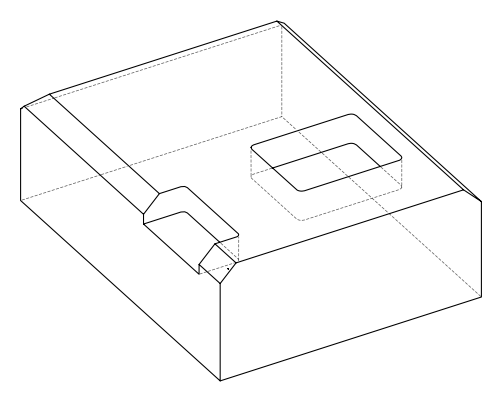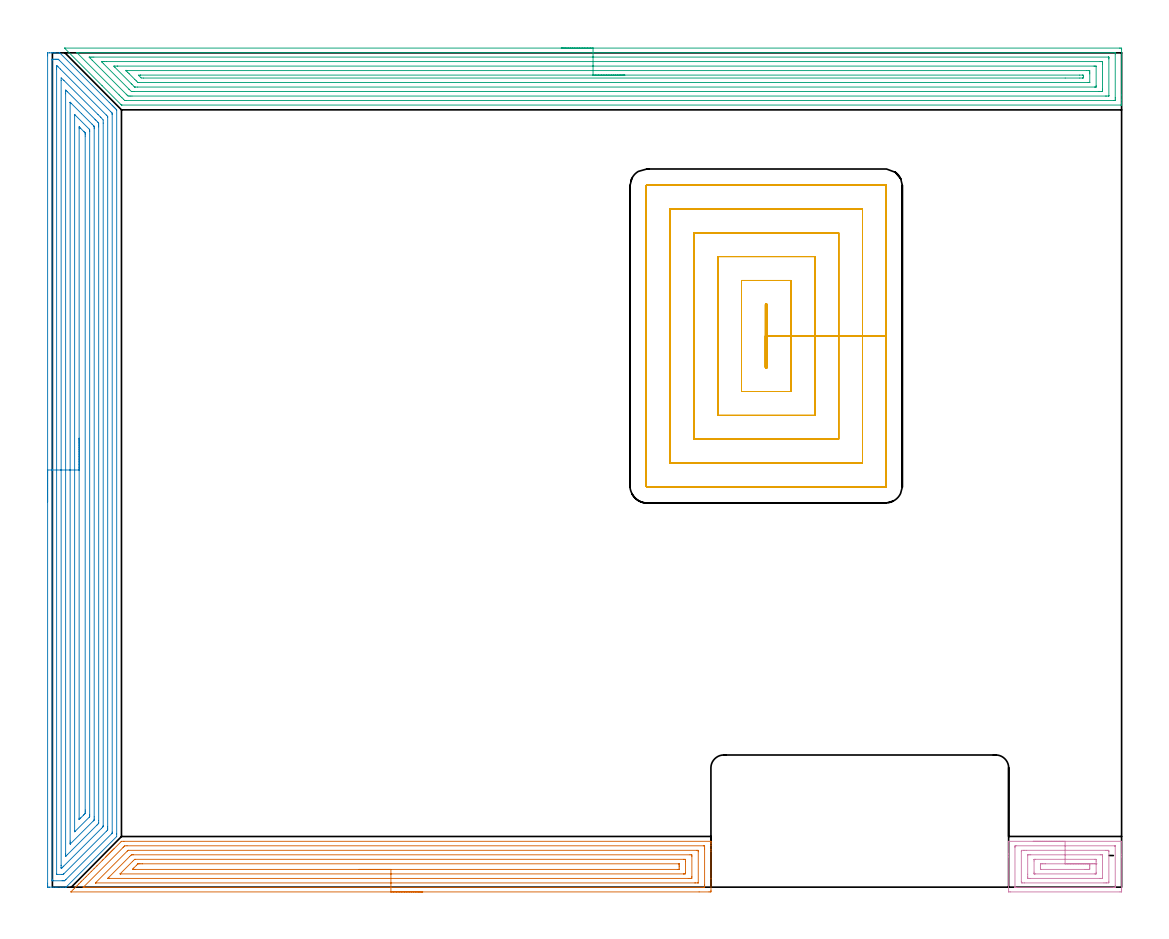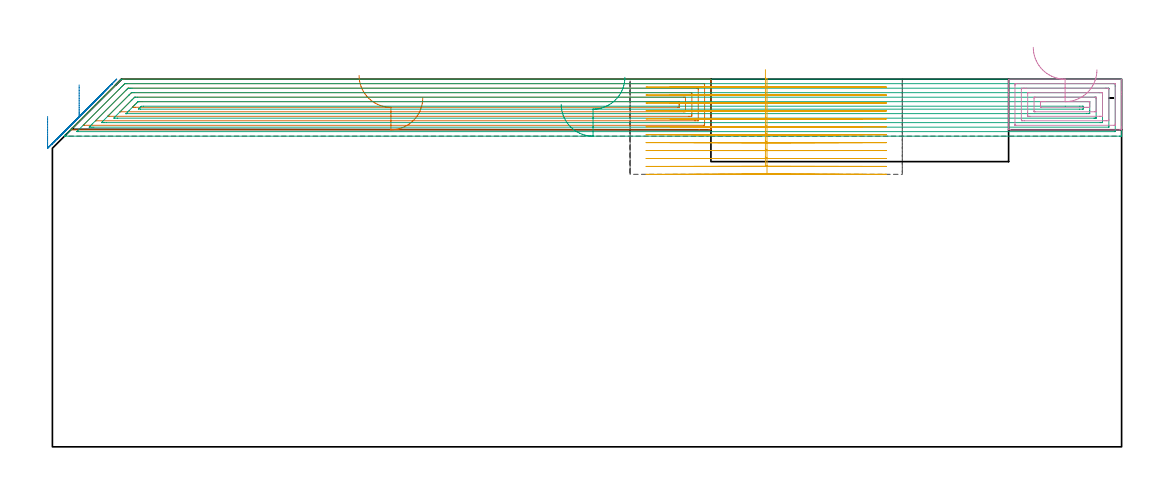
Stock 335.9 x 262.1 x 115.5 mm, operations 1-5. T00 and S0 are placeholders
(PLAN: 6 operations, 2 tool changes, 141.3 min)
(1 AREA_MILL | FG_CHAMFER_SURFACE | UGT0205_001 | 9.57 min | 26893 mm3)
(2 AREA_MILL_1 | FG_CHAMFER_SURFACE_1 | UGT0205_001 | 16.3 min | 59796 mm3)
(3 AREA_MILL_2 | FG_CHAMFER_SURFACE_2 | UGT0205_001 | 18.35 min | 51337 mm3)
(4 AREA_MILL_3 | FG_CHAMFER_SURFACE_3 | UGT0205_001 | 1.99 min | 5412 mm3)
(5 MILL_RECTANGULAR_POCKET | POCKET_RECTANGULAR_STRAIGHT | NXT0201_013 | Follow Part, ap 2.5, ae 75% | 29.45 min | 267518 mm3)
(6 MILL_SLOT | SLOT_PARTIAL_RECTANGULAR | NXT0201_008 | Follow Part, ap 1.5, ae 75% | 65.62 min | 98469 mm3)
(TOOL UGT0205_001 | Chamfer Mill 20 x 3 x 45 deg. | D20 FL50 Z2)
(TOOL NXT0201_013 | ENDMILL 10mm | D10 FL30 Z4)
(TOOL NXT0201_008 | ENDMILL 6mm [2P460-0600-NA 1630] | D6 FL26 Z6)
(OP 1 AREA_MILL)
G17 G21 G94 G90
T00 M6
G54
G17 G0 G90 X116.35 Y-1.5 S1061 M3
G43 Z125.5 H0
Z109.6
G94 G1 X116.312 Z108.728 F250.
X116.198 Z107.864
X116.009 Z107.012
X115.747 Z106.18
X115.413 Z105.374
X115.01 Z104.6
X114.542 Z103.864
X114.011 Z103.172
X113.421 Z102.529
X112.778 Z101.94
X112.086 Z101.408
X111.35 Z100.94
X110.576 Z100.537
X109.77 Z100.203
X108.938 Z99.941
X108.087 Z99.752
X107.222 Z99.638
X106.35 Z99.6
X5.958
X5.814 Y-1.498 Z99.601
X5.823 Y-1.486 Z99.613
X5.958 Y-1.342 Z99.756
X6.547 Y-0.751 Z100.345
X6.874 Y-0.426 Z100.674
X7.429 Y0.131 Z101.227
X7.8 Y0.5 Z101.6
X8.311 Y1.013 Z102.109
X8.9 Y1.6 Z102.7
X9.082 Y1.783 Z102.88
X9.193 Y1.894 Z102.991
X9.775 Y2.475 Z103.575
X10.369 Y3.07 Z104.168
X10.664 Y3.364 Z104.464
X11.313 Y4.013 Z105.112
X12.205 Y4.905 Z106.004
X13.097 Y5.798 Z106.897
X13.99 Y6.69 Z107.789
X15.66 Y8.36 Z109.459
X15.774 Y8.476 Z109.572
X15.954 Y8.654 Z109.752
X16.667 Y9.368 Z110.466
X16.834 Y9.536 Z110.631
X16.999 Y9.7 Z110.798
X17.113 Y9.814 Z110.912
X17.275 Y9.977 Z111.072
X17.435 Y10.136 Z111.234
X17.559 Y10.26 Z111.358
X17.715 Y10.418 Z111.513
X17.871 Y10.572 Z111.669
X18.005 Y10.706 Z111.804
X18.156 Y10.859 Z111.954
X18.306 Y11.007 Z112.105
X18.452 Y11.153 Z112.25
X18.597 Y11.3 Z112.395
X18.742 Y11.443 Z112.541
X18.898 Y11.599 Z112.697
X19.038 Y11.74 Z112.836
X19.178 Y11.879 Z112.976
X19.344 Y12.045 Z113.143
X19.479 Y12.181 Z113.277
X21.575 Y14.276 Z115.373
X21.692 Y14.387 Z115.484
X21.704 Y14.395 Z115.491
X22.467 Y14.4 Z115.5
X206.742
X206.892 Y14.397 Z115.488
X206.894 Y14.395 Z115.486
X206.9 Y14.077 Z115.177
Y13.688 Z114.787
Y13.063 Z114.158
Y11.869 Z112.966
Y11.3 Z112.393
Y2.625 Z103.722
Y-1.045 Z100.053
X206.897 Y-1.332 Z99.765
X206.89 Y-1.492 Z99.606
X206.728 Y-1.499 Z99.599
X206.296 Y-1.5 Z99.6
X203.172
X106.35
Y-0.086 Z101.014
X9.974 Y-0.085 Z101.015
X9.895
X9.706 Y-0.079 Z101.021
X9.682 Y-0.077 Z101.023
X9.687 Y-0.069 Z101.031
X9.699 Y-0.054 Z101.046
X9.78 Y0.029 Z101.129
X9.864 Y0.114 Z101.214
X22.198 Y12.447 Z113.547
X22.467 Y12.715 Z113.815
X22.647 Y12.885 Z113.985
X22.754 Y12.979 Z114.079
X23.438 Y12.986 Z114.086
X204.511 Y12.985 Z114.085
X204.59 Y12.984 Z114.084
X204.877 Y12.979 Z114.079
X204.89 Y12.886 Z113.986
X204.897 Y12.682 Z113.782
X204.899 Y12.181 Z113.281
X204.9 Y11.797 Z112.897
X204.899 Y0.719 Z101.819
X204.898 Y0.337 Z101.437
X204.89 Y-0.049 Z101.051
X204.884 Y-0.08 Z101.02
X204.866 Y-0.081 Z101.019
X204.816 Y-0.084 Z101.016
X204.714 Y-0.085 Z101.015
X204.511 Y-0.086 Z101.014
X106.35
Y1.328 Z102.428
X13.819 Y1.329 Z102.429
X13.555 Y1.33 Z102.43
X13.544 Y1.331 Z102.431
X13.54 Y1.334 Z102.434
Y1.338 Z102.438
X13.544 Y1.344 Z102.444
X23.499 Y11.3 Z112.4
X23.754 Y11.545 Z112.645
X23.773 Y11.562 Z112.662
X23.812 Y11.566 Z112.666
X23.885 Y11.57 Z112.67
X23.977 Y11.571 Z112.671
X202.451
X202.726 Y11.57 Z112.67
X202.818 Y11.568 Z112.668
X202.882 Y11.565 Z112.665
X202.89 Y11.471 Z112.571
X202.896 Y11.3 Z112.4
X202.899 Y11.128 Z112.228
Y1.43 Z102.53
X202.894 Y1.372 Z102.472
X202.889 Y1.335 Z102.435
X202.863 Y1.333 Z102.433
X202.726 Y1.331 Z102.431
X202.109 Y1.329 Z102.429
X201.834 Y1.328 Z102.428
X106.35
Y2.743 Z103.843
X17.742
X17.518 Y2.744 Z103.844
X17.456 Y2.746 Z103.846
X17.413 Y2.749 Z103.849
X17.431 Y2.773 Z103.873
X17.506 Y2.855 Z103.955
X17.566 Y2.917 Z104.017
X17.778 Y3.13 Z104.23
X24.252 Y9.603 Z110.703
X24.668 Y10.007 Z111.107
X24.835 Y10.15 Z111.25
X25.144 Y10.155 Z111.255
X25.409 Y10.157 Z111.257
X200.313
X200.783 Y10.152 Z111.252
X200.89 Y10.15 Z111.25
X200.895 Y9.963 Z111.063
X200.9 Y9.577 Z110.677
X200.899 Y3.364 Z104.464
X200.89 Y2.944 Z104.044
X200.878 Y2.749 Z103.849
X200.675 Y2.746 Z103.846
X200.049 Y2.743 Z103.843
X199.785
X106.35
Y4.157 Z105.257
X21.485
X21.306 Y4.161 Z105.261
X21.273 Y4.164 Z105.264
X21.28 Y4.176 Z105.276
X21.307 Y4.207 Z105.307
X25.144 Y8.046 Z109.146
X25.452 Y8.351 Z109.451
X25.765 Y8.654 Z109.754
X25.862 Y8.736 Z109.836
X25.949 Y8.741 Z109.841
X26.037 Y8.742 Z109.842
X198.354 Y8.743 Z109.843
X198.534 Y8.741 Z109.841
X198.884 Y8.736 Z109.836
X198.89 Y8.654 Z109.754
X198.899 Y8.027 Z109.127
Y4.5 Z105.6
X198.894 Y4.246 Z105.346
X198.89 Y4.174 Z105.274
X198.624 Y4.163 Z105.263
X198.444 Y4.158 Z105.258
X198.354 Y4.157 Z105.257
X198.264
X106.35
Y5.571 Z106.671
X26.037
X25.586 Y5.573 Z106.673
X25.17 Y5.577 Z106.677
X25.144 Y5.578 Z106.678
Y5.588 Z106.688
Y5.594 Z106.694
X25.352 Y5.804 Z106.904
X25.557 Y6.009 Z107.109
X26.439 Y6.891 Z107.991
X26.683 Y7.134 Z108.234
X26.766 Y7.216 Z108.316
X26.835 Y7.28 Z108.38
X26.879 Y7.32 Z108.42
X26.929 Y7.322 Z108.422
X27.38 Y7.327 Z108.427
X27.821 Y7.328 Z108.428
X28.271 Y7.329 Z108.429
X196.746 Y7.328 Z108.428
X196.824 Y7.327 Z108.427
X196.87 Y7.325 Z108.425
X196.887 Y7.323 Z108.423
X196.89 Y7.305 Z108.405
X196.896 Y6.891 Z107.991
X196.899 Y6.476 Z107.576
X196.897 Y6.009 Z107.109
X196.892 Y5.601 Z106.701
X196.887 Y5.578 Z106.678
X196.866 Y5.576 Z106.676
X196.812 Y5.573 Z106.673
X196.701 Y5.572 Z106.672
X196.48 Y5.571 Z106.671
X106.35
X105.479 Z106.709
X104.614 Z106.823
X103.762 Z107.012
X102.93 Z107.274
X102.124 Z107.608
X101.35 Z108.011
X100.614 Z108.48
X99.922 Z109.011
X99.279 Z109.6
X98.69 Z110.243
X98.159 Z110.935
X97.69 Z111.671
X97.287 Z112.445
X96.953 Z113.251
X96.691 Z114.083
X96.502 Z114.935
X96.388 Z115.8
X96.35 Z116.671
G0 Z125.5
M5
M2
(OP 2 AREA_MILL_1)
G17 G21 G94 G90
T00 M6
G54
G17 G0 G90 X-1.5 Y121.05 S1061 M3
G43 Z125.5 H0
Z103.8
G94 G1 Y121.088 Z102.928 F250.
Y121.202 Z102.064
Y121.391 Z101.212
Y121.653 Z100.38
Y121.987 Z99.574
Y122.39 Z98.8
Y122.858 Z98.064
Y123.39 Z97.372
Y123.979 Z96.729
Y124.622 Z96.14
Y125.314 Z95.608
Y126.05 Z95.14
Y126.824 Z94.737
Y127.63 Z94.403
Y128.462 Z94.141
Y129.314 Z93.952
Y130.178 Z93.838
Y131.05 Z93.8
Y261.185
X-1.499 Y261.482 Z93.801
X-1.492 Y262.07 Z93.803
X-1.491 Y262.093 Z93.805
X-0.905 Y262.1 Z94.39
X-0.356 Z94.941
X-0.013 Z95.283
X0.536 Z95.832
X0.879 Z96.174
X2.182 Z97.481
X2.216 Y262.099 Z97.514
X2.292 Y262.097 Z97.589
X2.32 Y262.077 Z97.618
X2.537 Y261.863 Z97.837
X17.862 Y246.538 Z113.162
X18.267 Y246.135 Z113.564
X18.749 Y245.652 Z114.048
X19. Y245.401 Z114.298
X19.159 Y245.244 Z114.454
X19.317 Y245.084 Z114.615
X19.447 Y244.954 Z114.744
X19.605 Y244.798 Z114.9
X19.762 Y244.639 Z115.06
X19.893 Y244.508 Z115.191
X20.051 Y244.352 Z115.346
X20.131 Y244.269 Z115.427
X20.197 Y244.195 Z115.489
X20.2 Y244.062 Z115.5
Y16.699
X20.194 Y15.896 Z115.492
X20.172 Y15.871 Z115.47
X4.446 Y0.145 Z99.744
X4.312 Y0.01 Z99.605
X4.277 Y0.003 Z99.569
X4.103 Y0. Z99.402
X3.347 Z98.647
X2.662 Z97.957
X1.428 Z96.725
X0.879 Z96.173
X0.262 Z95.557
X-0.905 Y0.001 Z94.391
X-1.132 Y0.003 Z94.164
X-1.491 Y0.007 Z93.805
X-1.493 Y0.029 Z93.804
X-1.498 Y0.618 Z93.802
X-1.5 Y1.215 Z93.8
Y131.05
X-0.086 Z95.214
X-0.085 Y259.841 Z95.215
X-0.082 Y259.986 Z95.218
X-0.079 Y260.077 Z95.221
X-0.062 Y260.09 Z95.238
X-0.013 Y260.093 Z95.287
X0.475 Y260.099 Z95.775
X0.879 Y260.1 Z96.179
X1.367 Y260.099 Z96.667
X1.77 Y260.093 Z97.07
X1.826 Y260.09 Z97.126
X1.888 Y260.05 Z97.188
X2.01 Y259.933 Z97.31
X2.255 Y259.695 Z97.555
X18.335 Y243.614 Z113.635
X18.713 Y243.23 Z114.013
X18.771 Y243.168 Z114.071
X18.78 Y242.939 Z114.08
X18.784 Y242.794 Z114.084
X18.785 Y242.721 Z114.085
Y17.301
X18.781 Y17.01 Z114.081
X18.778 Y16.938 Z114.078
X18.773 Y16.928 Z114.073
X18.755 Y16.907 Z114.055
X18.713 Y16.863 Z114.013
X18.631 Y16.781 Z113.931
X4.255 Y2.405 Z99.555
X3.9 Y2.058 Z99.2
X3.852 Y2.014 Z99.152
X3.756 Y2.009 Z99.056
X3.554 Y2.004 Z98.854
X3.066 Y2. Z98.366
X0.391 Y2.001 Z95.691
X-0.013 Y2.007 Z95.287
X-0.069 Y2.01 Z95.231
X-0.079 Y2.018 Z95.221
X-0.082 Y2.09 Z95.218
X-0.085 Y2.186 Z95.215
X-0.086 Y2.478 Z95.214
Y131.05
X1.328 Z96.628
X1.329 Y257.015 Z96.629
X1.331 Y257.455 Z96.631
X1.336 Y257.908 Z96.636
X1.342 Y258.09 Z96.642
X1.4 Y258.088 Z96.7
X1.59 Y257.908 Z96.89
X1.77 Y257.729 Z97.07
X2.486 Y257.015 Z97.786
X16.93 Y242.571 Z112.23
X17.3 Y242.197 Z112.6
X17.344 Y242.148 Z112.644
X17.364 Y242.125 Z112.664
X17.366 Y242.092 Z112.666
X17.369 Y241.975 Z112.669
X17.371 Y241.828 Z112.671
Y18.936
X17.37 Y18.486 Z112.67
X17.367 Y18.048 Z112.667
X17.365 Y17.99 Z112.665
X17.344 Y17.955 Z112.644
X16.961 Y17.56 Z112.261
X3.573 Y4.172 Z98.873
X3.554 Y4.154 Z98.854
X3.456 Y4.067 Z98.756
X3.377 Y4.01 Z98.677
X3.204 Y4.006 Z98.504
X2.853 Y4.001 Z98.153
X1.579 Z96.879
X1.451 Y4.004 Z96.751
X1.35 Y4.01 Z96.65
X1.334 Y4.014 Z96.634
X1.332 Y4.02 Z96.632
X1.33 Y4.044 Z96.63
X1.329 Y4.192 Z96.629
X1.328 Y131.05 Z96.628
X2.743 Z98.043
Y253.441
X2.75 Y254.247 Z98.05
X3.554 Y253.494 Z98.854
X3.609 Y253.441 Z98.909
X14.33 Y242.721 Z109.63
X15.146 Y241.903 Z110.446
X15.219 Y241.828 Z110.519
X15.95 Y241.022 Z111.25
X15.957 Y240.041 Z111.257
Y19.379
X15.955 Y19.176 Z111.255
X15.953 Y19.075 Z111.253
X15.95 Y19.027 Z111.25
X15.93 Y18.991 Z111.23
X15.735 Y18.789 Z111.035
X15.437 Y18.486 Z110.737
X3.554 Y6.602 Z98.854
X3.241 Y6.292 Z98.541
X3.076 Y6.13 Z98.376
X2.992 Y6.053 Z98.292
X2.941 Y6.01 Z98.241
X2.889 Y6.007 Z98.189
X2.782 Y6.005 Z98.082
X2.756 Y6.007 Z98.056
X2.75 Y6.01 Z98.05
X2.748 Y6.03 Z98.048
X2.745 Y6.116 Z98.045
X2.743 Y6.791 Z98.043
Y6.872
Y131.05
X4.157 Z99.457
Y249.264
X4.158 Y249.868 Z99.458
X4.16 Y250.154 Z99.46
X4.165 Y250.425 Z99.465
X4.446 Y250.151 Z99.746
X4.733 Y249.868 Z100.033
X13.363 Y241.239 Z108.663
X13.666 Y240.934 Z108.966
X14.254 Y240.335 Z109.554
X14.536 Y240.041 Z109.836
X14.539 Y239.756 Z109.839
X14.542 Y239.148 Z109.842
X14.543 Y238.859 Z109.843
Y20.877
X14.541 Y20.272 Z109.841
X14.538 Y20.128 Z109.838
X14.536 Y20.06 Z109.836
X14.508 Y20.018 Z109.808
X14.254 Y19.756 Z109.554
X14.067 Y19.566 Z109.367
X13.881 Y19.379 Z109.181
X4.696 Y10.194 Z99.996
X4.446 Y9.945 Z99.746
X4.246 Y9.752 Z99.546
X4.207 Y9.717 Z99.507
X4.163 Y9.687 Z99.463
X4.16 Y9.739 Z99.46
X4.158 Y9.777 Z99.458
X4.157 Y9.841 Z99.457
Y10.445
Y131.05
X5.571 Z100.871
X5.572 Y246.549 Z100.872
X5.573 Y246.57 Z100.873
X5.574 Y246.571 Z100.874
X5.58 Y246.569 Z100.88
X5.609 Y246.542 Z100.909
X5.858 Y246.294 Z101.158
X9.164 Y242.988 Z104.464
X12.471 Y239.681 Z107.771
X13.004 Y239.148 Z108.304
X13.079 Y239.067 Z108.379
X13.122 Y239.019 Z108.422
X13.124 Y238.982 Z108.424
X13.127 Y238.818 Z108.427
X13.129 Y238.489 Z108.429
Y238.254
Y22.059
X13.127 Y21.402 Z108.427
X13.124 Y21.166 Z108.424
X13.122 Y21.088 Z108.422
X13.065 Y21.023 Z108.365
X12.968 Y20.919 Z108.268
X12.844 Y20.792 Z108.144
X5.704 Y13.652 Z101.004
X5.663 Y13.612 Z100.963
X5.616 Y13.569 Z100.916
X5.581 Y13.54 Z100.881
X5.578 Y13.588 Z100.878
X5.573 Y13.783 Z100.873
X5.572 Y14.019 Z100.872
X5.571 Y14.481 Z100.871
Y131.05
X6.985 Z102.285
X6.986 Y242.37 Z102.286
X6.988 Y242.551 Z102.288
X6.992 Y242.694 Z102.292
X6.994 Y242.701 Z102.294
X6.996 Z102.296
X7.012 Y242.688 Z102.312
X7.121 Y242.582 Z102.421
X11.579 Y238.123 Z106.879
X11.673 Y238.026 Z106.973
X11.695 Y238. Z106.995
X11.704 Y237.988 Z107.004
X11.708 Y237.947 Z107.008
X11.711 Y237.768 Z107.011
X11.714 Y237.496 Z107.014
X11.715 Y237.361 Z107.015
Y22.817
X11.713 Y22.438 Z107.013
X11.711 Y22.249 Z107.011
X11.708 Y22.155 Z107.008
X11.703 Y22.112 Z107.003
X11.659 Y22.059 Z106.959
X11.62 Y22.018 Z106.92
X11.579 Y21.976 Z106.879
X7.121 Y17.518 Z102.421
X7.082 Y17.483 Z102.382
X7.006 Y17.415 Z102.306
X6.991 Y17.407 Z102.291
X6.989 Y17.419 Z102.289
X6.987 Y17.457 Z102.287
X6.986 Y17.592 Z102.286
X6.985 Y17.728 Z102.285
Y131.05
X8.4 Z103.7
Y238.254
X8.401 Y238.758 Z103.701
X8.403 Y238.83 Z103.703
X8.404 Y238.837 Z103.704
X8.493 Y238.753 Z103.793
X8.62 Y238.632 Z103.92
X8.809 Y238.444 Z104.109
X8.904 Y238.349 Z104.204
X9.893 Y237.361 Z105.193
X9.989 Y237.262 Z105.289
X10.183 Y237.062 Z105.483
X10.294 Y236.944 Z105.594
X10.296 Y236.918 Z105.596
X10.299 Y236.857 Z105.599
X10.3 Y236.467 Z105.6
Y235.962
Y24.234
Y23.846
X10.297 Y23.344 Z105.597
X10.293 Y23.152 Z105.593
X10.104 Y22.952 Z105.404
X9.951 Y22.798 Z105.251
X9.796 Y22.642 Z105.096
X8.904 Y21.751 Z104.204
X8.612 Y21.459 Z103.912
X8.476 Y21.326 Z103.776
X8.429 Y21.283 Z103.729
X8.408 Y21.266 Z103.708
X8.405 Y21.299 Z103.705
X8.401 Y21.408 Z103.701
X8.4 Y21.479 Z103.7
Y21.671
Y131.05
Y131.922 Z103.738
Y132.786 Z103.851
Y133.638 Z104.04
Y134.47 Z104.303
Y135.276 Z104.636
Y136.05 Z105.039
Y136.786 Z105.508
Y137.478 Z106.039
Y138.121 Z106.628
Y138.71 Z107.272
Y139.242 Z107.964
Y139.71 Z108.7
Y140.113 Z109.473
Y140.447 Z110.279
Y140.709 Z111.111
Y140.898 Z111.963
Y141.012 Z112.828
Y141.05 Z113.7
G0 Z125.5
M5
M2
(OP 3 AREA_MILL_2)
G17 G21 G94 G90
T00 M6
G54
G17 G0 G90 X159.85 Y263.6 S1061 M3
G43 Z125.5 H0
Z107.6
G94 G1 X159.888 Z106.728 F250.
X160.002 Z105.864
X160.191 Z105.012
X160.453 Z104.18
X160.787 Z103.374
X161.19 Z102.6
X161.659 Z101.864
X162.19 Z101.172
X162.779 Z100.529
X163.422 Z99.94
X164.114 Z99.409
X164.85 Z98.94
X165.624 Z98.537
X166.43 Z98.203
X167.262 Z97.941
X168.114 Z97.752
X168.978 Z97.638
X169.85 Z97.6
X335.271
X335.639 Y263.596 Z97.603
X335.89 Y263.592 Z97.606
X335.9 Y263.337 Z97.861
Y248.886 Z112.309
Y247.474 Z113.722
Y247.113 Z114.083
Y246.389 Z114.811
Y246.129 Z115.071
Y245.734 Z115.457
Y245.706 Z115.485
X335.804 Y245.703 Z115.493
X335.766 Y245.702 Z115.496
X335.719 Y245.703 Z115.497
X21.865 Y245.7 Z115.5
X21.705 Y245.704 Z115.489
X21.666 Y245.737 Z115.458
X21.502 Y245.897 Z115.301
X15.607 Y251.793 Z109.406
X3.982 Y263.417 Z97.781
X3.885 Y263.518 Z97.68
X3.816 Y263.591 Z97.606
X3.942 Y263.598 Z97.602
X3.982 Y263.6 Z97.6
X169.85
Y262.186 Z99.014
X333.706 Y262.185 Z99.015
X333.816 Y262.184 Z99.016
X333.871 Y262.181 Z99.019
X333.89 Y262.179 Z99.021
X333.892 Y262.161 Z99.039
X333.896 Y262.043 Z99.157
X333.9 Y261.774 Z99.426
Y247.999 Z113.201
X333.899 Y247.586 Z113.614
X333.891 Y247.171 Z114.029
X333.889 Y247.123 Z114.077
X333.87 Y247.121 Z114.079
X333.816 Y247.119 Z114.081
X333.705 Y247.118 Z114.082
X333.482 Y247.117 Z114.083
X23.207 Y247.114 Z114.086
X22.764 Y247.121 Z114.079
X22.313 Y247.547 Z113.653
X21.853 Y247.999 Z113.201
X21.419 Y248.431 Z112.769
X20.963 Y248.886 Z112.314
X8.006 Y261.844 Z99.356
X7.799 Y262.058 Z99.142
X7.736 Y262.126 Z99.074
X7.691 Y262.179 Z99.021
X7.785 Y262.181 Z99.019
X8.006 Y262.186 Z99.014
X169.85
Y260.772 Z100.429
X331.814 Y260.771
X331.858 Y260.77 Z100.43
X331.881 Y260.768 Z100.432
X331.887 Y260.766 Z100.434
X331.89 Y260.754 Z100.446
X331.896 Y260.618 Z100.582
X331.899 Y260.414 Z100.786
X331.9 Y260.21 Z100.99
X331.899 Y248.682 Z112.518
X331.896 Y248.614 Z112.586
X331.891 Y248.56 Z112.64
X331.886 Y248.538 Z112.662
X331.872 Y248.537 Z112.663
X331.694 Y248.534 Z112.666
X331.157 Y248.532 Z112.668
X330.8 Y248.531 Z112.669
X24.995 Y248.529 Z112.671
X24.459 Y248.532 Z112.668
X24.101 Y248.536 Z112.664
X23.761 Y248.55 Z112.65
X23.417 Y248.886 Z112.314
X23.207 Y249.093 Z112.107
X12.477 Y259.822 Z101.378
X11.888 Y260.414 Z100.786
X11.583 Y260.725 Z100.475
X11.555 Y260.765 Z100.435
X11.583 Y260.766 Z100.434
X12.118 Y260.77 Z100.43
X12.477 Y260.771 Z100.429
X13.011 Y260.772 Z100.428
X169.85 Z100.429
Y259.357 Z101.843
X329.183
X329.788 Y259.354 Z101.846
X329.853 Y259.352 Z101.848
X329.89 Y259.349 Z101.851
X329.892 Y259.301 Z101.899
X329.896 Y259.083 Z102.117
X329.9 Y258.646 Z102.554
Y250.665 Z110.535
X329.895 Y250.219 Z110.981
X329.891 Y249.999 Z111.201
X329.888 Y249.952 Z111.248
X329.834 Y249.95 Z111.25
X329.73 Y249.947 Z111.253
X329.011 Y249.946 Z111.254
X328.837 Y249.945 Z111.255
X25.718 Y249.943 Z111.257
X24.995 Y249.948 Z111.252
X24.817 Y249.95 Z111.25
X24.101 Y250.648 Z110.552
X24.089 Y250.66 Z110.54
X16.054 Y258.695 Z102.505
X15.676 Y259.076 Z102.124
X15.491 Y259.265 Z101.935
X15.412 Y259.349 Z101.851
X15.463 Y259.351 Z101.849
X16.054 Y259.356 Z101.844
X16.225 Y259.357 Z101.843
X16.948
X169.85
Y257.943 Z103.257
X327.223
X327.414 Y257.942 Z103.259
X327.796 Y257.937 Z103.263
X327.891 Y257.935 Z103.265
X327.894 Y257.908 Z103.292
X327.897 Y257.85 Z103.35
X327.899 Y257.754 Z103.446
Y251.763 Z109.437
X327.895 Y251.546 Z109.654
X327.89 Y251.38 Z109.82
X327.885 Y251.366 Z109.834
X327.825 Y251.364 Z109.836
X327.725 Y251.361 Z109.839
X327.6 Y251.36 Z109.84
X327.411
X26.784 Y251.357 Z109.843
X26.076 Y251.361 Z109.839
X25.889 Y251.364 Z109.836
X25.836 Y251.376 Z109.824
X25.776 Y251.432 Z109.768
X25.656 Y251.546 Z109.654
X24.995 Y252.203 Z108.997
X24.765 Y252.433 Z108.767
X19.63 Y257.569 Z103.631
X19.449 Y257.754 Z103.446
X19.28 Y257.93 Z103.27
X19.446 Y257.937 Z103.263
X19.63 Y257.94 Z103.26
X20.334 Y257.943 Z103.257
X20.524
X169.85
Y256.529 Z104.671
X324.882 Y256.528 Z104.672
X325.435 Y256.525 Z104.675
X325.783 Y256.522 Z104.678
X325.89 Y256.512 Z104.688
X325.896 Y256.41 Z104.79
X325.899 Y255.98 Z105.22
X325.9 Y255.519 Z105.681
X325.898 Y252.86 Z108.34
X325.893 Y252.793 Z108.407
X325.89 Y252.78 Z108.42
X325.881 Y252.778 Z108.422
X325.848 Y252.776 Z108.424
X325.71 Y252.774 Z108.426
X325.435
X27.337 Y252.772 Z108.428
X27.06 Y252.773 Z108.427
X26.923 Y252.776 Z108.424
X26.892 Y252.778 Z108.422
X26.857 Y252.803 Z108.397
X26.784 Y252.868 Z108.332
X26.328 Y253.32 Z107.88
X25.889 Y253.758 Z107.442
X24.101 Y255.546 Z105.654
X23.668 Y255.98 Z105.22
X23.207 Y256.444 Z104.756
X23.14 Y256.52 Z104.68
Y256.522 Z104.678
X23.156 Y256.525 Z104.675
X23.207 Y256.527 Z104.673
X23.548 Y256.529 Z104.671
X169.85
Y255.115 Z106.085
X322.731
X323.626 Y255.114 Z106.086
X323.646 Y255.113 Z106.087
X323.89 Y255.093 Z106.107
X323.895 Y254.847 Z106.353
X323.89 Y254.207 Z106.993
X323.664 Y254.19 Z107.01
X323.646 Y254.189 Z107.011
X322.771 Y254.188 Z107.012
X318.189
X28.572 Y254.186 Z107.014
X27.903 Y254.207 Z106.993
X27.678 Y254.425 Z106.775
X27.016 Y255.093 Z106.107
X27.657 Y255.114 Z106.086
X27.678
X169.85 Y255.115 Z106.085
X170.722 Z106.123
X171.587 Z106.237
X172.438 Z106.426
X173.27 Z106.688
X174.076 Z107.022
X174.85 Z107.425
X175.586 Z107.894
X176.278 Z108.425
X176.921 Z109.014
X177.51 Z109.657
X178.042 Z110.35
X178.51 Z111.085
X178.913 Z111.859
X179.247 Z112.665
X179.509 Z113.497
X179.698 Z114.349
X179.812 Z115.214
X179.85 Z116.085
G0 Z125.5
M5
M2
(OP 4 AREA_MILL_3)
G17 G21 G94 G90
T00 M6
G54
G17 G0 G90 X308.15 Y14.4 S1061 M3
G43 Z125.5 H0
G94 G1 X308.188 Z124.628 F250.
X308.302 Z123.763
X308.491 Z122.912
X308.753 Z122.08
X309.087 Z121.274
X309.49 Z120.5
X309.958 Z119.764
X310.49 Z119.072
X311.079 Z118.429
X311.722 Z117.84
X312.414 Z117.308
X313.15 Z116.84
X313.924 Z116.437
X314.73 Z116.103
X315.562 Z115.841
X316.414 Z115.652
X317.278 Z115.538
X318.15 Z115.5
X335.845
X335.89 Y14.395 Z115.493
X335.9 Y14.286 Z115.385
Y10.308 Z111.406
Y9.536 Z110.629
Y-0.659 Z100.437
X335.897 Y-1.045 Z100.051
X335.892 Y-1.491 Z99.605
X335.853 Y-1.493 Z99.603
X335.403 Y-1.5 Z99.6
X300.898
X300.464 Y-1.494 Z99.602
X300.41 Y-1.491 Z99.605
X300.4 Y-1.431 Z99.665
Y9.536 Z110.629
Y10.308 Z111.406
Y10.418 Z111.516
X300.401 Y14.289 Z115.387
X300.41 Y14.395 Z115.493
X300.455 Y14.4 Z115.5
X318.15
Y12.986 Z114.086
X333.633 Y12.985 Z114.085
X333.712
X333.832 Y12.981 Z114.081
X333.884 Y12.979 Z114.079
X333.891 Y12.95 Z114.05
X333.895 Y12.914 Z114.014
X333.899 Y12.798 Z113.898
Y0.453 Z101.553
X333.895 Y0.187 Z101.287
X333.89 Y0.01 Z101.11
X333.876 Y-0.079 Z101.021
X333.555 Y-0.085 Z101.015
X302.667
X302.589
X302.468 Y-0.081 Z101.019
X302.416 Y-0.079 Z101.021
X302.409 Y-0.05 Z101.05
X302.405 Y-0.014 Z101.086
X302.401 Y0.102 Z101.202
Y12.447 Z113.547
X302.405 Y12.713 Z113.813
X302.41 Y12.89 Z113.99
X302.424 Y12.979 Z114.079
X302.745 Y12.985 Z114.085
X318.15 Y12.986 Z114.086
Y11.572 Z112.672
X330.979 Y11.571 Z112.671
X331.594 Y11.569 Z112.669
X331.864 Y11.564 Z112.664
X331.896 Y11.299 Z112.399
X331.899 Y11.264 Z112.364
Y1.601 Z102.701
X331.898 Y1.566 Z102.666
X331.864 Y1.336 Z102.436
X331.25 Y1.33 Z102.43
X330.979 Y1.329 Z102.429
X330.367 Y1.328 Z102.428
X305.321 Y1.329 Z102.429
X304.707 Y1.331 Z102.431
X304.436 Y1.336 Z102.436
X304.404 Y1.601 Z102.701
X304.401 Y1.636 Z102.736
Y11.299 Z112.399
X304.402 Y11.334 Z112.434
X304.436 Y11.564 Z112.664
X305.05 Y11.57 Z112.67
X305.321 Y11.571 Z112.671
X305.933 Y11.572 Z112.672
X318.15
Y10.157 Z111.257
X329.209
X329.472 Y10.156 Z111.256
X329.869 Y10.152 Z111.252
X329.885 Y10.151 Z111.251
X329.89 Y10.133 Z111.233
X329.895 Y10.077 Z111.177
X329.898 Y9.961 Z111.061
X329.9 Y9.729 Z110.829
X329.899 Y3.02 Z104.12
X329.896 Y2.848 Z103.948
X329.891 Y2.763 Z103.863
X329.888 Y2.749 Z103.849
X329.873 Y2.747 Z103.847
X329.831 Y2.745 Z103.845
X329.209 Y2.743 Z103.843
X328.948
X307.091
X306.828 Y2.744 Z103.844
X306.432 Y2.748 Z103.848
X306.415 Y2.749 Z103.849
X306.41 Y2.767 Z103.867
X306.405 Y2.823 Z103.923
X306.402 Y2.939 Z104.039
X306.4 Y3.17 Z104.27
Y4.052 Z105.152
X306.401 Y9.88 Z110.98
X306.404 Y10.052 Z111.152
X306.409 Y10.137 Z111.237
X306.412 Y10.151 Z111.251
X306.427 Y10.153 Z111.253
X306.469 Y10.155 Z111.255
X307.091 Y10.157 Z111.257
X307.352
X318.15
Y8.743 Z109.843
X327.529
X327.707 Y8.741 Z109.841
X327.825 Y8.737 Z109.837
X327.891 Y8.733 Z109.833
X327.894 Y8.719 Z109.819
X327.897 Y8.654 Z109.754
X327.9 Y8.196 Z109.296
Y4.669 Z105.769
X327.897 Y4.246 Z105.346
X327.894 Y4.189 Z105.289
X327.891 Y4.167 Z105.267
X327.796 Y4.163 Z105.263
X327.618 Y4.158 Z105.258
X327.529 Y4.157 Z105.257
X308.771
X308.593 Y4.159 Z105.259
X308.475 Y4.163 Z105.263
X308.409 Y4.167 Z105.267
X308.406 Y4.181 Z105.281
X308.403 Y4.246 Z105.346
X308.4 Y4.704 Z105.804
Y8.231 Z109.331
X308.403 Y8.654 Z109.754
X308.406 Y8.711 Z109.811
X308.409 Y8.733 Z109.833
X308.504 Y8.737 Z109.837
X308.682 Y8.742 Z109.842
X308.771 Y8.743 Z109.843
X318.15
Y7.329 Z108.429
X325.67 Y7.328 Z108.428
X325.817 Y7.326 Z108.426
X325.869 Y7.324 Z108.424
X325.89 Y7.322 Z108.422
X325.893 Y7.272 Z108.372
X325.897 Y7.12 Z108.22
X325.899 Y6.891 Z107.991
X325.9 Y6.662 Z107.762
X325.897 Y6.009 Z107.109
X325.894 Y5.786 Z106.886
X325.88 Y5.578 Z106.678
X325.67 Y5.576 Z106.676
X325.224 Y5.572 Z106.672
X324.786 Y5.571 Z106.671
X324.34
X310.63 Y5.572 Z106.672
X310.483 Y5.574 Z106.674
X310.431 Y5.576 Z106.676
X310.41 Y5.578 Z106.678
X310.407 Y5.628 Z106.728
X310.403 Y5.78 Z106.88
X310.401 Y6.009 Z107.109
X310.4 Y6.238 Z107.338
X310.403 Y6.891 Z107.991
X310.406 Y7.114 Z108.214
X310.42 Y7.322 Z108.422
X310.63 Y7.324 Z108.424
X311.076 Y7.328 Z108.428
X311.514 Y7.329 Z108.429
X311.96
X318.15
X319.022 Z108.467
X319.886 Z108.581
X320.738 Z108.77
X321.57 Z109.032
X322.376 Z109.366
X323.15 Z109.769
X323.886 Z110.237
X324.578 Z110.768
X325.221 Z111.358
X325.81 Z112.001
X326.342 Z112.693
X326.81 Z113.429
X327.213 Z114.203
X327.547 Z115.009
X327.809 Z115.841
X327.998 Z116.692
X328.112 Z117.557
X328.15 Z118.429
G0 Z125.5
M5
M2
(OP 5 MILL_RECTANGULAR_POCKET)
G17 G21 G94 G90
T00 M6
G54
G17 G0 G90 X224. Y173.245 S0 M3
G43 Z125.5 H0
Z118.5
G94 G1 Y163.2 Z115.808 F250.
X224.5 Z115.674
Y173.15 Z113.008
Y183.1 F500.
X224.
Y163.2
X224.5
Y173.15
X232.
Y190.6
X216.5
Y155.7
X232.
Y173.15
X239.5
Y198.1
X209.
Y148.2
X239.5
Y173.15
X247.
Y205.6
X201.5
Y140.7
X247.
Y173.15
X254.5
Y213.1
X194.
Y133.2
X254.5
Y173.15
X262.
Y220.3
G3 X261.7 Y220.6 R0.3
G1 X186.8
G3 X186.5 Y220.3 R0.3
G1 Y126.
G3 X186.8 Y125.7 R0.3
G1 X261.7
G3 X262. Y126. R0.3
G1 Y173.15
Y174.15
G0 X224. Y173.245 Z116.008
G1 Y163.2 Z113.317 F250.
X224.5 Z113.183
Y173.15 Z110.517
Y183.1 F500.
X224.
Y163.2
X224.5
Y173.15
X232.
Y190.6
X216.5
Y155.7
X232.
Y173.15
X239.5
Y198.1
X209.
Y148.2
X239.5
Y173.15
X247.
Y205.6
X201.5
Y140.7
X247.
Y173.15
X254.5
Y213.1
X194.
Y133.2
X254.5
Y173.15
X262.
Y220.3
G3 X261.7 Y220.6 R0.3
G1 X186.8
G3 X186.5 Y220.3 R0.3
G1 Y126.
G3 X186.8 Y125.7 R0.3
G1 X261.7
G3 X262. Y126. R0.3
G1 Y173.15
Y174.15
G0 X224. Y173.245 Z113.517
G1 Y163.2 Z110.825 F250.
X224.5 Z110.691
Y173.15 Z108.025
Y183.1 F500.
X224.
Y163.2
X224.5
Y173.15
X232.
Y190.6
X216.5
Y155.7
X232.
Y173.15
X239.5
Y198.1
X209.
Y148.2
X239.5
Y173.15
X247.
Y205.6
X201.5
Y140.7
X247.
Y173.15
X254.5
Y213.1
X194.
Y133.2
X254.5
Y173.15
X262.
Y220.3
G3 X261.7 Y220.6 R0.3
G1 X186.8
G3 X186.5 Y220.3 R0.3
G1 Y126.
G3 X186.8 Y125.7 R0.3
G1 X261.7
G3 X262. Y126. R0.3
G1 Y173.15
Y174.15
G0 X224. Y173.245 Z111.025
G1 Y163.2 Z108.333 F250.
X224.5 Z108.199
Y173.15 Z105.533
Y183.1 F500.
X224.
Y163.2
X224.5
Y173.15
X232.
Y190.6
X216.5
Y155.7
X232.
Y173.15
X239.5
Y198.1
X209.
Y148.2
X239.5
Y173.15
X247.
Y205.6
X201.5
Y140.7
X247.
Y173.15
X254.5
Y213.1
X194.
Y133.2
X254.5
Y173.15
X262.
Y220.3
G3 X261.7 Y220.6 R0.3
G1 X186.8
G3 X186.5 Y220.3 R0.3
G1 Y126.
G3 X186.8 Y125.7 R0.3
G1 X261.7
G3 X262. Y126. R0.3
G1 Y173.15
Y174.15
G0 X224. Y173.245 Z108.533
G1 Y163.2 Z105.842 F250.
X224.5 Z105.708
Y173.15 Z103.042
Y183.1 F500.
X224.
Y163.2
X224.5
Y173.15
X232.
Y190.6
X216.5
Y155.7
X232.
Y173.15
X239.5
Y198.1
X209.
Y148.2
X239.5
Y173.15
X247.
Y205.6
X201.5
Y140.7
X247.
Y173.15
X254.5
Y213.1
X194.
Y133.2
X254.5
Y173.15
X262.
Y220.3
G3 X261.7 Y220.6 R0.3
G1 X186.8
G3 X186.5 Y220.3 R0.3
G1 Y126.
G3 X186.8 Y125.7 R0.3
G1 X261.7
G3 X262. Y126. R0.3
G1 Y173.15
Y174.15
G0 X224. Y173.245 Z106.042
G1 Y163.2 Z103.35 F250.
X224.5 Z103.216
Y173.15 Z100.55
Y183.1 F500.
X224.
Y163.2
X224.5
Y173.15
X232.
Y190.6
X216.5
Y155.7
X232.
Y173.15
X239.5
Y198.1
X209.
Y148.2
X239.5
Y173.15
X247.
Y205.6
X201.5
Y140.7
X247.
Y173.15
X254.5
Y213.1
X194.
Y133.2
X254.5
Y173.15
X262.
Y220.3
G3 X261.7 Y220.6 R0.3
G1 X186.8
G3 X186.5 Y220.3 R0.3
G1 Y126.
G3 X186.8 Y125.7 R0.3
G1 X261.7
G3 X262. Y126. R0.3
G1 Y173.15
Y174.15
G0 X224. Y173.245 Z103.55
G1 Y163.2 Z100.858 F250.
X224.5 Z100.724
Y173.15 Z98.058
Y183.1 F500.
X224.
Y163.2
X224.5
Y173.15
X232.
Y190.6
X216.5
Y155.7
X232.
Y173.15
X239.5
Y198.1
X209.
Y148.2
X239.5
Y173.15
X247.
Y205.6
X201.5
Y140.7
X247.
Y173.15
X254.5
Y213.1
X194.
Y133.2
X254.5
Y173.15
X262.
Y220.3
G3 X261.7 Y220.6 R0.3
G1 X186.8
G3 X186.5 Y220.3 R0.3
G1 Y126.
G3 X186.8 Y125.7 R0.3
G1 X261.7
G3 X262. Y126. R0.3
G1 Y173.15
Y174.15
G0 X224. Y173.245 Z101.058
G1 Y163.2 Z98.367 F250.
X224.5 Z98.233
Y173.15 Z95.567
Y183.1 F500.
X224.
Y163.2
X224.5
Y173.15
X232.
Y190.6
X216.5
Y155.7
X232.
Y173.15
X239.5
Y198.1
X209.
Y148.2
X239.5
Y173.15
X247.
Y205.6
X201.5
Y140.7
X247.
Y173.15
X254.5
Y213.1
X194.
Y133.2
X254.5
Y173.15
X262.
Y220.3
G3 X261.7 Y220.6 R0.3
G1 X186.8
G3 X186.5 Y220.3 R0.3
G1 Y126.
G3 X186.8 Y125.7 R0.3
G1 X261.7
G3 X262. Y126. R0.3
G1 Y173.15
Y174.15
G0 X224. Y173.245 Z98.567
G1 Y163.2 Z95.875 F250.
X224.5 Z95.741
Y173.15 Z93.075
Y183.1 F500.
X224.
Y163.2
X224.5
Y173.15
X232.
Y190.6
X216.5
Y155.7
X232.
Y173.15
X239.5
Y198.1
X209.
Y148.2
X239.5
Y173.15
X247.
Y205.6
X201.5
Y140.7
X247.
Y173.15
X254.5
Y213.1
X194.
Y133.2
X254.5
Y173.15
X262.
Y220.3
G3 X261.7 Y220.6 R0.3
G1 X186.8
G3 X186.5 Y220.3 R0.3
G1 Y126.
G3 X186.8 Y125.7 R0.3
G1 X261.7
G3 X262. Y126. R0.3
G1 Y173.15
Y174.15
G0 X224. Y173.245 Z96.075
G1 Y163.2 Z93.383 F250.
X224.5 Z93.249
Y173.15 Z90.583
Y183.1 F500.
X224.
Y163.2
X224.5
Y173.15
X232.
Y190.6
X216.5
Y155.7
X232.
Y173.15
X239.5
Y198.1
X209.
Y148.2
X239.5
Y173.15
X247.
Y205.6
X201.5
Y140.7
X247.
Y173.15
X254.5
Y213.1
X194.
Y133.2
X254.5
Y173.15
X262.
Y220.3
G3 X261.7 Y220.6 R0.3
G1 X186.8
G3 X186.5 Y220.3 R0.3
G1 Y126.
G3 X186.8 Y125.7 R0.3
G1 X261.7
G3 X262. Y126. R0.3
G1 Y173.15
Y174.15
G0 X224. Y173.245 Z93.583
G1 Y163.2 Z90.892 F250.
X224.5 Z90.758
Y173.15 Z88.092
Y183.1 F500.
X224.
Y163.2
X224.5
Y173.15
X232.
Y190.6
X216.5
Y155.7
X232.
Y173.15
X239.5
Y198.1
X209.
Y148.2
X239.5
Y173.15
X247.
Y205.6
X201.5
Y140.7
X247.
Y173.15
X254.5
Y213.1
X194.
Y133.2
X254.5
Y173.15
X262.
Y220.3
G3 X261.7 Y220.6 R0.3
G1 X186.8
G3 X186.5 Y220.3 R0.3
G1 Y126.
G3 X186.8 Y125.7 R0.3
G1 X261.7
G3 X262. Y126. R0.3
G1 Y173.15
Y174.15
G0 X224. Y173.245 Z91.092
G1 Y163.2 Z88.4 F250.
X224.5 Z88.266
Y173.15 Z85.6
Y183.1 F500.
X224.
Y163.2
X224.5
Y173.15
X232.
Y190.6
X216.5
Y155.7
X232.
Y173.15
X239.5
Y198.1
X209.
Y148.2
X239.5
Y173.15
X247.
Y205.6
X201.5
Y140.7
X247.
Y173.15
X254.5
Y213.1
X194.
Y133.2
X254.5
Y173.15
X262.
Y220.3
G3 X261.7 Y220.6 R0.3
G1 X186.8
G3 X186.5 Y220.3 R0.3
G1 Y126.
G3 X186.8 Y125.7 R0.3
G1 X261.7
G3 X262. Y126. R0.3
G1 Y173.15
Y174.15
G0 Z125.5
M5
M2
